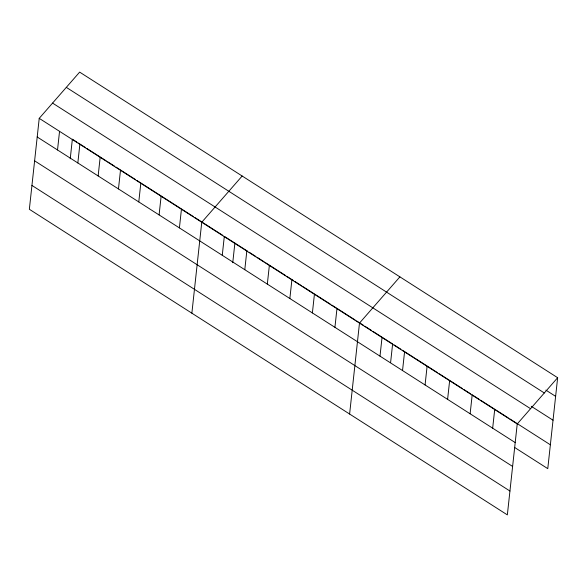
<?xml version="1.0" encoding="UTF-8"?>
<svg xmlns="http://www.w3.org/2000/svg" width="587" height="587" viewBox="0 0 587 587"><rect width="100%" height="100%" fill="white"/><g stroke="black" fill="none" stroke-linecap="round" stroke-linejoin="round"><path stroke-width="0.88" d="M39.226 118.347L29.35 209.28L507.351 514.887L517.228 423.953L557.65 377.72L79.649 72.113L39.226 118.347L517.228 423.953M57.519 149.971L59.544 131.334M70.235 158.791L72.362 139.185L76.875 142.076M77.836 162.959L79.861 144.321M98.146 175.946L100.172 157.309M118.464 188.933L120.489 170.296M138.781 201.921L140.807 183.283M159.092 214.908L161.117 196.278M179.409 227.895L181.434 209.266M191.868 313.187L201.752 222.253L242.167 176.019M222.26 255.294L224.285 236.656M232.753 262.697L234.881 243.091M244.794 269.697L246.819 251.067M267.327 284.108L269.352 265.471M289.861 298.512L291.886 279.882M312.394 312.922L314.419 294.285M334.928 327.326L336.953 308.696M349.61 414.04L359.486 323.099L399.908 276.866M380.002 356.14L382.027 337.51M390.582 362.693L392.622 343.945L373.09 331.457M402.535 370.551L404.56 351.914M425.069 384.955L427.094 366.325M447.602 399.365L449.627 380.728M470.136 413.769L472.161 395.139M492.669 428.18L494.694 409.543M557.65 377.72L547.774 468.653L514.718 447.521M545.859 390.113L555.625 396.35M66.309 87.368L544.31 392.974M531.25 406.285L553.035 420.211M52.566 103.085L530.567 408.691M78.379 143.037L85.152 147.366M86.656 148.328L106.218 160.838M107.722 161.799L114.494 166.128M115.999 167.09L135.568 179.6M137.072 180.561L173.187 203.652M173.935 204.129L193.497 216.64M195.001 217.601L214.571 230.104M215.319 230.588L222.847 235.402M224.351 236.363L247.655 251.258M249.152 252.219L255.917 256.541M257.414 257.502L264.179 261.824M265.676 262.785L285.209 275.274M286.713 276.235L293.471 280.557M294.975 281.511L301.733 285.84M302.488 286.317L330.276 304.088M331.78 305.049L347.555 315.131M348.304 315.608L355.069 319.93M356.566 320.891L363.331 325.213M364.828 326.174L371.593 330.496M394.126 344.907L400.884 349.228M402.388 350.19L414.407 357.872M415.156 358.349L437.689 372.76M439.193 373.721L462.483 388.609M463.979 389.57L470.745 393.892M472.242 394.853L479.007 399.175M480.504 400.136L508.298 417.9M509.802 418.861L550.364 444.792M37.201 136.984L515.203 442.583M34.611 160.838L512.612 466.445M31.94 185.426L509.942 491.033"/></g></svg>
